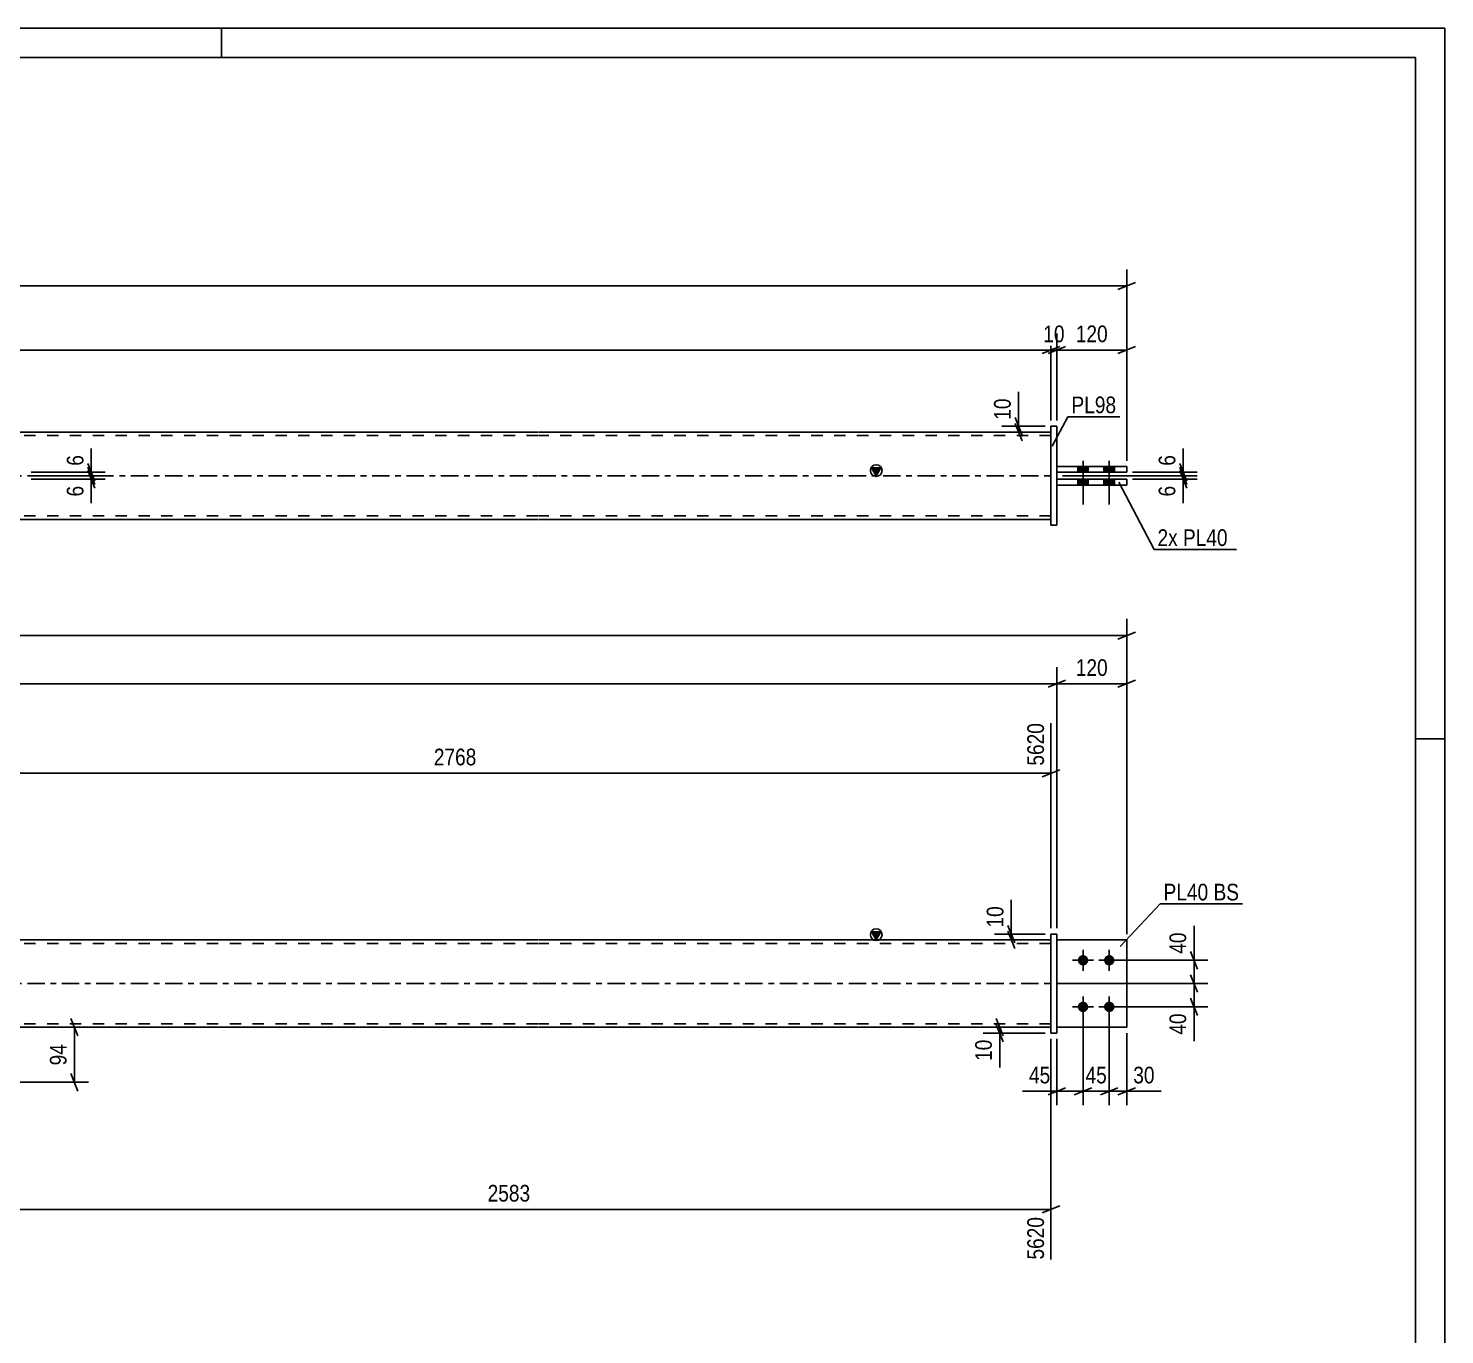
# Model space of a CAD drawing. Header units: millimetres. Extents: x 0 to 594, y 0 to 420.
# Drawn here: x 350.8 to 594, y 195.7 to 420 of the extents above; entities that cross this region are included whole.
import ezdxf

# ---------------------------------------------------------------- set-up
doc = ezdxf.new("R2010")
doc.units = ezdxf.units.MM
doc.linetypes.add('DXK_LINE_DOT2', pattern=[3.9198, 1.9599, -1.9599])
doc.linetypes.add('DXK_LINE_DOT3', pattern=[5.9187, 2.979, -0.9799, 0.9799, -0.9799])
doc.styles.add('Arial Narrow', font='ARIALN.TTF', dxfattribs={"height": 0.2})

# ---------------------------------------------------------------- blocks, each defined once
blk = doc.blocks.new('Unknown-580609463-1130')
at = {"color": 5, "linetype": 'Continuous'}
for p, q in [((594, 420), (0, 420)), ((384, 415), (384, 420)), ((594, 0), (594, 420)), ((589, 415), (5, 415)), ((589, 5), (589, 415)), ((594, 298), (589, 298))]:
    blk.add_line(p, q, dxfattribs=at)
blk = doc.blocks.new('Part-580609463-1695 - 1673')
at = {"color": 2, "linetype": 'Continuous'}
for p, q in [((539.4, 263.45), (527.4, 263.45)), ((539.4, 263.45), (539.4, 263.45)), ((539.4, 263.45), (539.4, 248.45)), ((527.4, 248.45), (539.4, 248.45))]:
    blk.add_line(p, q, dxfattribs=at)
at = {"color": 7, "linetype": 'DXK_LINE_DOT2'}
for p, q in [((527.4, 263.45), (539.4, 263.45)), ((527.4, 263.45), (527.4, 263.45)), ((527.4, 263.45), (527.4, 248.45)), ((527.4, 248.45), (539.4, 248.45))]:
    blk.add_line(p, q, dxfattribs=at)
blk = doc.blocks.new('Part-580609463-1700 - 1673')
at = {"linetype": 'Continuous'}
blk.add_hatch(color=2, dxfattribs=at).paths.add_polyline_path([(496.4, 263.45), (495.6, 264.85), (497.2, 264.85)])
at = {"color": 2, "linetype": 'Continuous'}
for p, q in [((438.3, 263.45), (196.75, 263.45)), ((526.4, 263.45), (438.4, 263.45)), ((496.4, 263.45), (495.6, 264.85)), ((495.6, 264.85), (497.2, 264.85)), ((497.2, 264.85), (496.4, 263.45)), ((196.75, 248.45), (438.3, 248.45)), ((438.4, 248.45), (526.4, 248.45))]:
    blk.add_line(p, q, dxfattribs=at)
at = {"color": 7, "linetype": 'DXK_LINE_DOT2'}
for p, q in [((438.3, 262.85), (196.75, 262.85)), ((526.4, 262.85), (438.4, 262.85)), ((526.4, 263.45), (526.4, 248.45)), ((438.3, 249.05), (196.75, 249.05)), ((526.4, 249.05), (438.4, 249.05))]:
    blk.add_line(p, q, dxfattribs=at)
at = {"color": 7, "linetype": 'DXK_LINE_DOT3'}
for p, q in [((196.75, 255.95), (438.3, 255.95)), ((438.4, 255.95), (526.4, 255.95))]:
    blk.add_line(p, q, dxfattribs=at)
at = {"color": 2, "linetype": 'Continuous'}
blk.add_circle((496.4, 264.35), 1, dxfattribs=at)
blk = doc.blocks.new('Part-580609463-1685 - 1673')
at = {"color": 2, "linetype": 'Continuous'}
for p, q in [((526.4, 264.45), (527.4, 264.45)), ((526.4, 247.45), (526.4, 264.45)), ((527.4, 247.45), (527.4, 264.45)), ((526.4, 247.45), (526.4, 247.45)), ((526.4, 247.45), (527.4, 247.45))]:
    blk.add_line(p, q, dxfattribs=at)
at = {"color": 7, "linetype": 'DXK_LINE_DOT2'}
for p, q in [((526.4, 264.45), (527.4, 264.45)), ((526.4, 247.45), (527.4, 247.45))]:
    blk.add_line(p, q, dxfattribs=at)
blk = doc.blocks.new('Part-580609463-1690 - 1673')
at = {"color": 7, "linetype": 'DXK_LINE_DOT2'}
for p, q in [((527.4, 263.45), (539.4, 263.45)), ((539.4, 263.45), (527.4, 263.45)), ((527.4, 263.45), (527.4, 263.45)), ((527.4, 263.45), (527.4, 248.45)), ((539.4, 263.45), (539.4, 263.45)), ((539.4, 263.45), (539.4, 248.45)), ((527.4, 248.45), (539.4, 248.45)), ((527.4, 248.45), (539.4, 248.45))]:
    blk.add_line(p, q, dxfattribs=at)
blk = doc.blocks.new('Bolt-580609463-1710 - 1673')
at = {"linetype": 'Continuous'}
for points in [[(531.9, 260.85), (532.09, 260.83), (532.27, 260.77), (532.43, 260.68), (532.57, 260.55), (532.68, 260.4), (532.76, 260.23), (532.8, 260.04), (532.8, 259.85), (532.76, 259.67), (532.68, 259.5), (532.57, 259.35), (532.43, 259.22), (532.27, 259.13), (532.09, 259.07), (531.9, 259.05), (531.72, 259.07), (531.54, 259.13), (531.38, 259.22), (531.24, 259.35), (531.13, 259.5), (531.05, 259.67), (531.01, 259.85), (531.01, 260.04), (531.05, 260.23), (531.13, 260.4), (531.24, 260.55), (531.38, 260.68), (531.54, 260.77), (531.72, 260.83)], [(536.4, 260.85), (536.59, 260.83), (536.77, 260.77), (536.93, 260.68), (537.07, 260.55), (537.18, 260.4), (537.26, 260.23), (537.3, 260.04), (537.3, 259.85), (537.26, 259.67), (537.18, 259.5), (537.07, 259.35), (536.93, 259.22), (536.77, 259.13), (536.59, 259.07), (536.4, 259.05), (536.22, 259.07), (536.04, 259.13), (535.88, 259.22), (535.74, 259.35), (535.63, 259.5), (535.55, 259.67), (535.51, 259.85), (535.51, 260.04), (535.55, 260.23), (535.63, 260.4), (535.74, 260.55), (535.88, 260.68), (536.04, 260.77), (536.22, 260.83)], [(531.9, 252.85), (532.09, 252.83), (532.27, 252.77), (532.43, 252.68), (532.57, 252.55), (532.68, 252.4), (532.76, 252.23), (532.8, 252.04), (532.8, 251.85), (532.76, 251.67), (532.68, 251.5), (532.57, 251.35), (532.43, 251.22), (532.27, 251.13), (532.09, 251.07), (531.9, 251.05), (531.72, 251.07), (531.54, 251.13), (531.38, 251.22), (531.24, 251.35), (531.13, 251.5), (531.05, 251.67), (531.01, 251.85), (531.01, 252.04), (531.05, 252.23), (531.13, 252.4), (531.24, 252.55), (531.38, 252.68), (531.54, 252.77), (531.72, 252.83)], [(536.4, 252.85), (536.59, 252.83), (536.77, 252.77), (536.93, 252.68), (537.07, 252.55), (537.18, 252.4), (537.26, 252.23), (537.3, 252.04), (537.3, 251.85), (537.26, 251.67), (537.18, 251.5), (537.07, 251.35), (536.93, 251.22), (536.77, 251.13), (536.59, 251.07), (536.4, 251.05), (536.22, 251.07), (536.04, 251.13), (535.88, 251.22), (535.74, 251.35), (535.63, 251.5), (535.55, 251.67), (535.51, 251.85), (535.51, 252.04), (535.55, 252.23), (535.63, 252.4), (535.74, 252.55), (535.88, 252.68), (536.04, 252.77), (536.22, 252.83)]]:
    blk.add_hatch(color=1, dxfattribs=at).paths.add_polyline_path(points)
at = {"color": 1, "linetype": 'Continuous'}
for p, q in [((531.9, 261.75), (531.9, 258.15)), ((536.4, 261.75), (536.4, 258.15)), ((530.1, 259.95), (533.7, 259.95)), ((534.6, 259.95), (538.2, 259.95)), ((531.9, 253.75), (531.9, 250.15)), ((536.4, 253.75), (536.4, 250.15)), ((530.1, 251.95), (533.7, 251.95)), ((534.6, 251.95), (538.2, 251.95))]:
    blk.add_line(p, q, dxfattribs=at)
blk = doc.blocks.new('Bolt-580609463-1371 - 1367')
at = {"linetype": 'Continuous'}
for points in [[(532.8, 344.75), (531, 344.75), (531, 343.75), (532.8, 343.75)], [(532.8, 344.75), (531, 344.75), (531, 343.75), (532.8, 343.75)], [(537.3, 344.75), (535.5, 344.75), (535.5, 343.75), (537.3, 343.75)], [(537.3, 344.75), (535.5, 344.75), (535.5, 343.75), (537.3, 343.75)], [(532.8, 342.55), (531, 342.55), (531, 341.55), (532.8, 341.55)], [(532.8, 342.55), (531, 342.55), (531, 341.55), (532.8, 341.55)], [(537.3, 342.55), (535.5, 342.55), (535.5, 341.55), (537.3, 341.55)], [(537.3, 342.55), (535.5, 342.55), (535.5, 341.55), (537.3, 341.55)]]:
    blk.add_hatch(color=1, dxfattribs=at).paths.add_polyline_path(points)
at = {"color": 1, "linetype": 'Continuous'}
for p, q in [((531.9, 345.75), (531.9, 338.25)), ((531.9, 345.75), (531.9, 338.25)), ((536.4, 345.75), (536.4, 338.25)), ((536.4, 345.75), (536.4, 338.25)), ((531, 344.75), (531, 343.75)), ((531, 344.75), (531, 343.75)), ((532.8, 344.75), (532.8, 343.75)), ((532.8, 344.75), (532.8, 343.75)), ((535.5, 344.75), (535.5, 343.75)), ((535.5, 344.75), (535.5, 343.75)), ((537.3, 344.75), (537.3, 343.75)), ((537.3, 344.75), (537.3, 343.75)), ((531, 342.55), (531, 341.55)), ((531, 342.55), (531, 341.55)), ((532.8, 342.55), (532.8, 341.55)), ((532.8, 342.55), (532.8, 341.55)), ((535.5, 342.55), (535.5, 341.55)), ((535.5, 342.55), (535.5, 341.55)), ((537.3, 342.55), (537.3, 341.55)), ((537.3, 342.55), (537.3, 341.55))]:
    blk.add_line(p, q, dxfattribs=at)
blk = doc.blocks.new('Part-580609463-1456 - 1367')
at = {"linetype": 'Continuous'}
blk.add_hatch(color=2, dxfattribs=at).paths.add_polyline_path([(496.4, 343.15), (495.6, 344.55), (497.2, 344.55)])
at = {"color": 2, "linetype": 'Continuous'}
for p, q in [((438.3, 350.65), (196.75, 350.65)), ((526.4, 350.65), (438.4, 350.65)), ((496.4, 343.15), (495.6, 344.55)), ((495.6, 344.55), (497.2, 344.55)), ((497.2, 344.55), (496.4, 343.15)), ((438.3, 335.65), (196.75, 335.65)), ((526.4, 335.65), (438.4, 335.65))]:
    blk.add_line(p, q, dxfattribs=at)
at = {"color": 7, "linetype": 'DXK_LINE_DOT2'}
for p, q in [((526.4, 350.65), (526.4, 335.65)), ((438.3, 350.05), (196.75, 350.05)), ((526.4, 350.05), (438.4, 350.05)), ((438.3, 336.25), (196.75, 336.25)), ((526.4, 336.25), (438.4, 336.25))]:
    blk.add_line(p, q, dxfattribs=at)
at = {"color": 7, "linetype": 'DXK_LINE_DOT3'}
for p, q in [((196.75, 343.15), (438.3, 343.15)), ((438.4, 343.15), (526.4, 343.15))]:
    blk.add_line(p, q, dxfattribs=at)
at = {"color": 2, "linetype": 'Continuous'}
blk.add_circle((496.4, 344.05), 1, dxfattribs=at)
blk = doc.blocks.new('Part-580609463-1461 - 1367')
at = {"color": 2, "linetype": 'Continuous'}
for p, q in [((539.4, 342.55), (527.4, 342.55)), ((527.4, 341.55), (539.4, 341.55)), ((539.4, 341.55), (539.4, 342.55))]:
    blk.add_line(p, q, dxfattribs=at)
at = {"color": 7, "linetype": 'DXK_LINE_DOT2'}
for p, q in [((527.4, 342.55), (527.4, 341.55)), ((539.4, 342.55), (527.4, 342.55)), ((527.4, 341.55), (539.4, 341.55))]:
    blk.add_line(p, q, dxfattribs=at)
blk = doc.blocks.new('Part-580609463-1433 - 1367')
at = {"color": 2, "linetype": 'Continuous'}
for p, q in [((526.4, 351.65), (526.4, 351.65)), ((526.4, 334.65), (526.4, 351.65)), ((526.4, 351.65), (527.4, 351.65)), ((527.4, 351.65), (527.4, 351.65)), ((527.4, 351.65), (527.4, 334.65)), ((526.4, 334.65), (527.4, 334.65)), ((526.4, 334.65), (526.4, 334.65)), ((527.4, 334.65), (527.4, 334.65))]:
    blk.add_line(p, q, dxfattribs=at)
at = {"color": 7, "linetype": 'DXK_LINE_DOT2'}
for p, q in [((526.4, 351.65), (527.4, 351.65)), ((526.4, 334.65), (527.4, 334.65)), ((527.4, 334.65), (527.4, 334.65))]:
    blk.add_line(p, q, dxfattribs=at)
blk = doc.blocks.new('Part-580609463-1466 - 1367')
at = {"color": 2, "linetype": 'Continuous'}
for p, q in [((539.4, 344.75), (527.4, 344.75)), ((527.4, 343.75), (539.4, 343.75)), ((539.4, 343.75), (539.4, 344.75))]:
    blk.add_line(p, q, dxfattribs=at)
at = {"color": 7, "linetype": 'DXK_LINE_DOT2'}
for p, q in [((527.4, 344.75), (527.4, 343.75)), ((539.4, 344.75), (527.4, 344.75)), ((527.4, 343.75), (539.4, 343.75))]:
    blk.add_line(p, q, dxfattribs=at)
blk = doc.blocks.new('StraightDimension-580609463-1936 - 1673')
at = {"color": 7, "linetype": 'Continuous'}
for p, q in [((525.4, 248.45), (514.75, 248.45)), ((517, 249.95), (518.2, 246.95)), ((518.2, 245.95), (517, 248.95)), ((517.6, 247.45), (517.6, 248.45)), ((525.4, 247.45), (514.75, 247.45))]:
    blk.add_line(p, q, dxfattribs=at)
at = {"color": 0}
blk.add_wipeout([(516.85, 246.92), (512.65, 246.92), (512.65, 242.07), (516.85, 242.07)], dxfattribs=at)
at = {"color": 7, "linetype": 'Continuous'}
blk.add_line((517.6, 247.45), (517.6, 241.54), dxfattribs=at)
blk.add_line((517.6, 247.45), (517.6, 241.54), dxfattribs=at)
at = {"color": 3, "style": 'Arial Narrow'}
blk.add_text('10', height=2.863, rotation=90.0002, dxfattribs=at).set_placement((516.25, 242.67))
blk = doc.blocks.new('StraightDimension-580609463-1955 - 1673')
at = {"color": 7, "linetype": 'Continuous'}
for p, q in [((531.9, 250.95), (531.9, 235.06)), ((536.4, 250.95), (536.4, 235.06)), ((530.4, 236.86), (533.4, 238.06)), ((531.9, 237.46), (536.4, 237.46)), ((537.9, 238.06), (534.9, 236.86))]:
    blk.add_line(p, q, dxfattribs=at)
at = {"color": 0}
blk.add_wipeout([(536.58, 238.21), (536.58, 242.41), (531.73, 242.41), (531.73, 238.21)], dxfattribs=at)
at = {"color": 3, "style": 'Arial Narrow'}
blk.add_text('45', height=2.863, dxfattribs=at).set_placement((532.33, 238.81))
blk = doc.blocks.new('StraightDimension-580609463-2017 - 1673')
at = {"color": 7, "linetype": 'Continuous'}
for p, q in [((527.4, 255.95), (553.36, 255.95)), ((550.36, 257.45), (551.56, 254.45)), ((550.96, 251.95), (550.96, 255.95)), ((551.56, 250.45), (550.36, 253.45)), ((537.4, 251.95), (553.36, 251.95))]:
    blk.add_line(p, q, dxfattribs=at)
at = {"color": 0}
blk.add_wipeout([(550.21, 251.42), (546.01, 251.42), (546.01, 246.57), (550.21, 246.57)], dxfattribs=at)
at = {"color": 7, "linetype": 'Continuous'}
blk.add_line((550.96, 251.95), (550.96, 246.04), dxfattribs=at)
blk.add_line((550.96, 251.95), (550.96, 246.04), dxfattribs=at)
at = {"color": 3, "style": 'Arial Narrow'}
blk.add_text('40', height=2.863, rotation=90.0002, dxfattribs=at).set_placement((549.61, 247.17))
blk = doc.blocks.new('StraightDimension-580609463-2031 - 1673')
at = {"color": 7, "linetype": 'Continuous'}
for p, q in [((518.98, 265.95), (520.18, 262.95)), ((525.4, 264.45), (516.73, 264.45)), ((525.4, 263.45), (516.73, 263.45)), ((520.18, 261.95), (518.98, 264.95)), ((519.58, 263.45), (519.58, 264.45))]:
    blk.add_line(p, q, dxfattribs=at)
at = {"color": 0}
blk.add_wipeout([(518.83, 269.83), (514.63, 269.83), (514.63, 264.97), (518.83, 264.97)], dxfattribs=at)
at = {"color": 7, "linetype": 'Continuous'}
blk.add_line((519.58, 264.45), (519.58, 270.35), dxfattribs=at)
blk.add_line((519.58, 264.45), (519.58, 270.35), dxfattribs=at)
at = {"color": 3, "style": 'Arial Narrow'}
blk.add_text('10', height=2.863, rotation=90.0002, dxfattribs=at).set_placement((518.23, 265.57))
blk = doc.blocks.new('StraightDimension-580609463-1760 - 1673')
at = {"color": 7, "linetype": 'Continuous'}
for p, q in [((321.77, 264.45), (321.77, 300.7)), ((526.4, 265.45), (526.4, 300.7)), ((323.27, 292.68), (320.27, 291.48)), ((321.77, 292.08), (526.4, 292.08)), ((524.9, 291.48), (527.9, 292.68))]:
    blk.add_line(p, q, dxfattribs=at)
at = {"color": 0, "linetype": 'Continuous'}
blk.add_wipeout([(525.8, 301.3), (521.6, 301.3), (521.6, 292.78), (525.8, 292.78)], dxfattribs=at)
at = {"color": 0}
blk.add_wipeout([(428.34, 292.83), (428.34, 297.03), (419.83, 297.03), (419.83, 292.83)], dxfattribs=at)
at = {"color": 3, "linetype": 'Continuous', "style": 'Arial Narrow'}
blk.add_text('5620', height=2.863, rotation=90.0002, dxfattribs=at).set_placement((525.2, 293.38))
at = {"color": 3, "style": 'Arial Narrow'}
blk.add_text('2768', height=2.863, dxfattribs=at).set_placement((420.43, 293.43))
blk = doc.blocks.new('StraightDimension-580609463-2050 - 1673')
at = {"color": 7, "linetype": 'Continuous'}
for p, q in [((527.4, 265.45), (527.4, 310.28)), ((107.65, 307.43), (527.4, 307.43)), ((525.9, 306.83), (528.9, 308.03))]:
    blk.add_line(p, q, dxfattribs=at)
blk = doc.blocks.new('StraightDimension-580609463-2040 - 1673')
at = {"color": 7, "linetype": 'Continuous'}
for p, q in [((527.4, 265.45), (527.4, 310.28)), ((539.4, 264.45), (539.4, 310.28)), ((525.9, 306.83), (528.9, 308.03)), ((527.4, 307.43), (539.4, 307.43)), ((540.9, 308.03), (537.9, 306.83))]:
    blk.add_line(p, q, dxfattribs=at)
at = {"color": 0}
blk.add_wipeout([(536.75, 308.18), (536.75, 312.38), (530.06, 312.38), (530.06, 308.18)], dxfattribs=at)
at = {"color": 3, "style": 'Arial Narrow'}
blk.add_text('120', height=2.863, dxfattribs=at).set_placement((530.66, 308.78))
blk = doc.blocks.new('StraightDimension-580609463-1945 - 1673')
at = {"color": 7, "linetype": 'Continuous'}
for p, q in [((531.9, 250.95), (531.9, 235.06)), ((527.4, 246.45), (527.4, 235.06)), ((525.9, 236.86), (528.9, 238.06)), ((527.4, 237.46), (531.9, 237.46)), ((533.4, 238.06), (530.4, 236.86))]:
    blk.add_line(p, q, dxfattribs=at)
at = {"color": 0}
blk.add_wipeout([(526.88, 238.21), (526.88, 242.41), (522.02, 242.41), (522.02, 238.21)], dxfattribs=at)
at = {"color": 7, "linetype": 'Continuous'}
blk.add_line((527.4, 237.46), (521.5, 237.46), dxfattribs=at)
blk.add_line((527.4, 237.46), (521.5, 237.46), dxfattribs=at)
at = {"color": 3, "style": 'Arial Narrow'}
blk.add_text('45', height=2.863, dxfattribs=at).set_placement((522.62, 238.81))
blk = doc.blocks.new('StraightDimension-580609463-1746 - 1673')
at = {"color": 7, "linetype": 'Continuous'}
for p, q in [((537.9, 315.12), (540.9, 316.32)), ((539.4, 264.45), (539.4, 318.57)), ((95.65, 315.72), (539.4, 315.72))]:
    blk.add_line(p, q, dxfattribs=at)
blk = doc.blocks.new('StraightDimension-580609463-1838 - 1673')
at = {"color": 7, "linetype": 'Continuous'}
for p, q in [((340.26, 247.45), (340.26, 199.86)), ((526.4, 246.45), (526.4, 208.56)), ((341.76, 217.77), (338.76, 216.57)), ((340.26, 217.17), (526.4, 217.17)), ((524.9, 216.57), (527.9, 217.77))]:
    blk.add_line(p, q, dxfattribs=at)
at = {"color": 0}
blk.add_wipeout([(437.59, 217.92), (437.59, 222.12), (429.07, 222.12), (429.07, 217.92)], dxfattribs=at)
at = {"color": 0, "linetype": 'Continuous'}
blk.add_wipeout([(525.8, 216.47), (521.6, 216.47), (521.6, 207.96), (525.8, 207.96)], dxfattribs=at)
at = {"color": 3, "style": 'Arial Narrow'}
blk.add_text('2583', height=2.863, dxfattribs=at).set_placement((429.67, 218.52))
at = {"color": 3, "linetype": 'Continuous', "style": 'Arial Narrow'}
blk.add_text('5620', height=2.863, rotation=90.0002, dxfattribs=at).set_placement((525.2, 208.56))
blk = doc.blocks.new('StraightDimension-580609463-1965 - 1673')
at = {"color": 7, "linetype": 'Continuous'}
for p, q in [((536.4, 250.95), (536.4, 235.06)), ((539.4, 247.45), (539.4, 235.06)), ((534.9, 236.86), (537.9, 238.06)), ((536.4, 237.46), (539.4, 237.46)), ((540.9, 238.06), (537.9, 236.86))]:
    blk.add_line(p, q, dxfattribs=at)
at = {"color": 0}
blk.add_wipeout([(544.79, 238.21), (544.79, 242.41), (539.93, 242.41), (539.93, 238.21)], dxfattribs=at)
at = {"color": 7, "linetype": 'Continuous'}
blk.add_line((539.4, 237.46), (545.31, 237.46), dxfattribs=at)
blk.add_line((539.4, 237.46), (545.31, 237.46), dxfattribs=at)
at = {"color": 3, "style": 'Arial Narrow'}
blk.add_text('30', height=2.863, dxfattribs=at).set_placement((540.53, 238.81))
blk = doc.blocks.new('StraightDimension-580609463-1993 - 1673')
at = {"color": 7, "linetype": 'Continuous'}
for p, q in [((346.01, 248.45), (361.12, 248.45)), ((358.12, 249.95), (359.32, 246.95)), ((358.72, 239), (358.72, 248.45)), ((345.75, 239), (361.12, 239)), ((359.32, 237.5), (358.12, 240.5))]:
    blk.add_line(p, q, dxfattribs=at)
at = {"color": 0}
blk.add_wipeout([(357.97, 246.15), (353.77, 246.15), (353.77, 241.3), (357.97, 241.3)], dxfattribs=at)
at = {"color": 3, "style": 'Arial Narrow'}
blk.add_text('94', height=2.863, rotation=90.0002, dxfattribs=at).set_placement((357.37, 241.9))
blk = doc.blocks.new('StraightDimension-580609463-2004 - 1673')
at = {"color": 7, "linetype": 'Continuous'}
for p, q in [((550.36, 261.45), (551.56, 258.45)), ((537.4, 259.95), (553.36, 259.95)), ((550.96, 255.95), (550.96, 259.95)), ((527.4, 255.95), (553.36, 255.95)), ((551.56, 254.45), (550.36, 257.45))]:
    blk.add_line(p, q, dxfattribs=at)
at = {"color": 0}
blk.add_wipeout([(550.21, 265.33), (546.01, 265.33), (546.01, 260.47), (550.21, 260.47)], dxfattribs=at)
at = {"color": 7, "linetype": 'Continuous'}
blk.add_line((550.96, 259.95), (550.96, 265.85), dxfattribs=at)
blk.add_line((550.96, 259.95), (550.96, 265.85), dxfattribs=at)
at = {"color": 3, "style": 'Arial Narrow'}
blk.add_text('40', height=2.863, rotation=90.0002, dxfattribs=at).set_placement((549.61, 261.07))
blk = doc.blocks.new('StraightDimension-580609463-1540 - 1367')
at = {"color": 7, "linetype": 'Continuous'}
for p, q in [((351.3, 343.75), (364.02, 343.75)), ((351.3, 343.15), (364.02, 343.15)), ((361.02, 345.25), (362.22, 342.25)), ((362.22, 341.65), (361.02, 344.65)), ((361.62, 343.15), (361.62, 343.75))]:
    blk.add_line(p, q, dxfattribs=at)
at = {"color": 0}
blk.add_wipeout([(360.87, 347.31), (356.67, 347.31), (356.67, 344.28), (360.87, 344.28)], dxfattribs=at)
at = {"color": 7, "linetype": 'Continuous'}
blk.add_line((361.62, 343.75), (361.62, 347.83), dxfattribs=at)
blk.add_line((361.62, 343.75), (361.62, 347.83), dxfattribs=at)
at = {"color": 3, "style": 'Arial Narrow'}
blk.add_text('6', height=2.86, rotation=90.0002, dxfattribs=at).set_placement((360.27, 344.88))
blk = doc.blocks.new('StraightDimension-580609463-1536 - 1367')
at = {"color": 7, "linetype": 'Continuous'}
for p, q in [((351.3, 343.15), (364.02, 343.15)), ((361.02, 344.65), (362.22, 341.65)), ((362.22, 341.05), (361.02, 344.05)), ((361.62, 342.55), (361.62, 343.15)), ((351.3, 342.55), (364.02, 342.55))]:
    blk.add_line(p, q, dxfattribs=at)
at = {"color": 0}
blk.add_wipeout([(360.87, 342.03), (356.67, 342.03), (356.67, 339), (360.87, 339)], dxfattribs=at)
at = {"color": 7, "linetype": 'Continuous'}
blk.add_line((361.62, 342.55), (361.62, 338.48), dxfattribs=at)
blk.add_line((361.62, 342.55), (361.62, 338.48), dxfattribs=at)
at = {"color": 3, "style": 'Arial Narrow'}
blk.add_text('6', height=2.86, rotation=90.0002, dxfattribs=at).set_placement((360.27, 339.6))
blk = doc.blocks.new('StraightDimension-580609463-1545 - 1367')
at = {"color": 7, "linetype": 'Continuous'}
for p, q in [((539.4, 345.75), (539.4, 378.6)), ((95.65, 375.75), (539.4, 375.75)), ((537.9, 375.15), (540.9, 376.35))]:
    blk.add_line(p, q, dxfattribs=at)
blk = doc.blocks.new('StraightDimension-580609463-1576 - 1367')
at = {"color": 7, "linetype": 'Continuous'}
for p, q in [((526.4, 352.65), (526.4, 367.6)), ((524.9, 364.15), (527.9, 365.35)), ((108.65, 364.75), (526.4, 364.75))]:
    blk.add_line(p, q, dxfattribs=at)
blk = doc.blocks.new('StraightDimension-580609463-1586 - 1367')
at = {"color": 7, "linetype": 'Continuous'}
for p, q in [((526.4, 352.65), (526.4, 367.6)), ((527.4, 352.65), (527.4, 367.6)), ((524.9, 364.15), (527.9, 365.35)), ((528.9, 365.35), (525.9, 364.15)), ((526.4, 364.75), (527.4, 364.75))]:
    blk.add_line(p, q, dxfattribs=at)
at = {"color": 0}
blk.add_wipeout([(529.33, 365.5), (529.33, 369.7), (524.48, 369.7), (524.48, 365.5)], dxfattribs=at)
at = {"color": 3, "style": 'Arial Narrow'}
blk.add_text('10', height=2.863, dxfattribs=at).set_placement((525.08, 366.1))
blk = doc.blocks.new('StraightDimension-580609463-1596 - 1367')
at = {"color": 7, "linetype": 'Continuous'}
for p, q in [((527.4, 352.65), (527.4, 367.6)), ((539.4, 345.75), (539.4, 367.6)), ((525.9, 364.15), (528.9, 365.35)), ((540.9, 365.35), (537.9, 364.15)), ((527.4, 364.75), (539.4, 364.75))]:
    blk.add_line(p, q, dxfattribs=at)
at = {"color": 0}
blk.add_wipeout([(536.75, 365.5), (536.75, 369.7), (530.06, 369.7), (530.06, 365.5)], dxfattribs=at)
at = {"color": 3, "style": 'Arial Narrow'}
blk.add_text('120', height=2.863, dxfattribs=at).set_placement((530.66, 366.1))
blk = doc.blocks.new('StraightDimension-580609463-1607 - 1367')
at = {"color": 7, "linetype": 'Continuous'}
for p, q in [((520.23, 353.15), (521.43, 350.15)), ((525.4, 351.65), (517.98, 351.65)), ((525.4, 350.65), (517.98, 350.65)), ((521.43, 349.15), (520.23, 352.15)), ((520.83, 350.65), (520.83, 351.65))]:
    blk.add_line(p, q, dxfattribs=at)
at = {"color": 0}
blk.add_wipeout([(520.08, 357.04), (515.88, 357.04), (515.88, 352.18), (520.08, 352.18)], dxfattribs=at)
at = {"color": 7, "linetype": 'Continuous'}
blk.add_line((520.83, 351.65), (520.83, 357.56), dxfattribs=at)
blk.add_line((520.83, 351.65), (520.83, 357.56), dxfattribs=at)
at = {"color": 3, "style": 'Arial Narrow'}
blk.add_text('10', height=2.863, rotation=90.0002, dxfattribs=at).set_placement((519.48, 352.78))
blk = doc.blocks.new('StraightDimension-580609463-1618 - 1367')
at = {"color": 7, "linetype": 'Continuous'}
for p, q in [((528.4, 343.15), (551.5, 343.15)), ((548.5, 344.65), (549.7, 341.65)), ((549.7, 341.05), (548.5, 344.05)), ((549.1, 342.55), (549.1, 343.15)), ((540.4, 342.55), (551.5, 342.55))]:
    blk.add_line(p, q, dxfattribs=at)
at = {"color": 0}
blk.add_wipeout([(548.35, 342.03), (544.15, 342.03), (544.15, 339), (548.35, 339)], dxfattribs=at)
at = {"color": 7, "linetype": 'Continuous'}
blk.add_line((549.1, 342.55), (549.1, 338.48), dxfattribs=at)
blk.add_line((549.1, 342.55), (549.1, 338.48), dxfattribs=at)
at = {"color": 3, "style": 'Arial Narrow'}
blk.add_text('6', height=2.86, rotation=90.0002, dxfattribs=at).set_placement((547.75, 339.6))
blk = doc.blocks.new('StraightDimension-580609463-1627 - 1367')
at = {"color": 7, "linetype": 'Continuous'}
for p, q in [((528.4, 343.15), (551.5, 343.15)), ((540.4, 343.75), (551.5, 343.75)), ((548.5, 345.25), (549.7, 342.25)), ((549.7, 341.65), (548.5, 344.65)), ((549.1, 343.15), (549.1, 343.75))]:
    blk.add_line(p, q, dxfattribs=at)
at = {"color": 0}
blk.add_wipeout([(548.35, 347.31), (544.15, 347.31), (544.15, 344.28), (548.35, 344.28)], dxfattribs=at)
at = {"color": 7, "linetype": 'Continuous'}
blk.add_line((549.1, 343.75), (549.1, 347.83), dxfattribs=at)
blk.add_line((549.1, 343.75), (549.1, 347.83), dxfattribs=at)
at = {"color": 3, "style": 'Arial Narrow'}
blk.add_text('6', height=2.86, rotation=90.0002, dxfattribs=at).set_placement((547.75, 344.88))
blk = doc.blocks.new('MarkSet-580609463-2083 - 1673')
at = {"color": 0}
blk.add_wipeout([(553.41, 270.23), (553.41, 273.23), (545.73, 273.23), (545.73, 270.23)], dxfattribs=at)
blk.add_wipeout([(553.41, 270.23), (553.41, 273.23), (545.73, 273.23), (545.73, 270.23)], dxfattribs=at)
at = {"color": 30, "linetype": 'Continuous'}
blk.add_line((538.29, 262.33), (545.13, 269.63), dxfattribs=at)
at = {"color": 0}
blk.add_wipeout([(558.69, 270.23), (558.69, 273.23), (554.31, 273.23), (554.31, 270.23)], dxfattribs=at)
blk.add_wipeout([(558.69, 270.23), (558.69, 273.23), (554.31, 273.23), (554.31, 270.23)], dxfattribs=at)
at = {"color": 30, "linetype": 'Continuous'}
blk.add_line((545.13, 269.63), (559.29, 269.63), dxfattribs=at)
at = {"color": 3, "style": 'Arial Narrow'}
for s, p in [('PL40', (545.73, 270.23)), ('BS', (554.31, 270.23))]:
    blk.add_text(s, height=2.863, dxfattribs=at).set_placement(p)
blk = doc.blocks.new('MarkSet-580609463-1658 - 1367')
at = {"color": 0}
blk.add_wipeout([(548.16, 331.1), (548.16, 334.1), (544.69, 334.1), (544.69, 331.1)], dxfattribs=at)
blk.add_wipeout([(548.16, 331.1), (548.16, 334.1), (544.69, 334.1), (544.69, 331.1)], dxfattribs=at)
at = {"color": 30, "linetype": 'Continuous'}
blk.add_line((538.06, 342.07), (544.09, 330.5), dxfattribs=at)
at = {"color": 0}
blk.add_wipeout([(556.74, 331.1), (556.74, 334.1), (549.06, 334.1), (549.06, 331.1)], dxfattribs=at)
blk.add_wipeout([(556.74, 331.1), (556.74, 334.1), (549.06, 334.1), (549.06, 331.1)], dxfattribs=at)
at = {"color": 30, "linetype": 'Continuous'}
blk.add_line((544.09, 330.5), (558.24, 330.5), dxfattribs=at)
at = {"color": 3, "style": 'Arial Narrow'}
for s, p in [('2x', (544.69, 331.1)), ('PL40', (549.06, 331.1))]:
    blk.add_text(s, height=2.863, dxfattribs=at).set_placement(p)
blk = doc.blocks.new('Mark-580609463-1429 - 1367')
at = {"color": 0}
blk.add_wipeout([(537.6, 353.9), (537.6, 356.9), (529.92, 356.9), (529.92, 353.9)], dxfattribs=at)
blk.add_wipeout([(537.6, 353.9), (537.6, 356.9), (529.92, 356.9), (529.92, 353.9)], dxfattribs=at)
at = {"color": 30, "linetype": 'Continuous'}
for p, q in [((526.63, 348.23), (529.32, 353.3)), ((529.32, 353.3), (538.2, 353.3))]:
    blk.add_line(p, q, dxfattribs=at)
at = {"color": 3, "style": 'Arial Narrow'}
blk.add_text('PL98', height=2.863, dxfattribs=at).set_placement((529.92, 353.9))

msp = doc.modelspace()

# ---------------------------------------------------------------- block references
for name in ['Unknown-580609463-1130', 'Part-580609463-1456 - 1367', 'Part-580609463-1433 - 1367', 'Bolt-580609463-1371 - 1367', 'Part-580609463-1466 - 1367', 'Part-580609463-1461 - 1367', 'Part-580609463-1700 - 1673', 'Part-580609463-1685 - 1673', 'Part-580609463-1695 - 1673', 'Part-580609463-1690 - 1673', 'Bolt-580609463-1710 - 1673']:
    msp.add_blockref(name, (0, 0))

# ---------------------------------------------------------------- next in the draw order: block references
for name in ['StraightDimension-580609463-1540 - 1367', 'StraightDimension-580609463-2031 - 1673', 'StraightDimension-580609463-1955 - 1673', 'StraightDimension-580609463-1936 - 1673']:
    msp.add_blockref(name, (0, 0))

# ---------------------------------------------------------------- next in the draw order: block references
for name in ['StraightDimension-580609463-1536 - 1367', 'StraightDimension-580609463-1760 - 1673', 'StraightDimension-580609463-2017 - 1673']:
    msp.add_blockref(name, (0, 0))

# ---------------------------------------------------------------- next in the draw order: block references
for name in ['StraightDimension-580609463-1545 - 1367', 'StraightDimension-580609463-2050 - 1673', 'StraightDimension-580609463-1945 - 1673', 'StraightDimension-580609463-1965 - 1673']:
    msp.add_blockref(name, (0, 0))

# ---------------------------------------------------------------- next in the draw order: block references
for name in ['StraightDimension-580609463-1576 - 1367', 'StraightDimension-580609463-2040 - 1673', 'StraightDimension-580609463-1838 - 1673']:
    msp.add_blockref(name, (0, 0))

# ---------------------------------------------------------------- next in the draw order: block references
for name in ['StraightDimension-580609463-1586 - 1367', 'StraightDimension-580609463-1746 - 1673', 'StraightDimension-580609463-1993 - 1673']:
    msp.add_blockref(name, (0, 0))

# ---------------------------------------------------------------- next in the draw order: block references
for name in ['StraightDimension-580609463-1596 - 1367', 'StraightDimension-580609463-2004 - 1673']:
    msp.add_blockref(name, (0, 0))

# ---------------------------------------------------------------- next in the draw order: block references
for name in ['StraightDimension-580609463-1607 - 1367', 'StraightDimension-580609463-1618 - 1367', 'MarkSet-580609463-2083 - 1673']:
    msp.add_blockref(name, (0, 0))

# ---------------------------------------------------------------- next in the draw order: block references
msp.add_blockref('StraightDimension-580609463-1627 - 1367', (0, 0))

# ---------------------------------------------------------------- next in the draw order: block references
for name in ['Mark-580609463-1429 - 1367', 'MarkSet-580609463-1658 - 1367']:
    msp.add_blockref(name, (0, 0))

doc.saveas('drawing.dxf')
